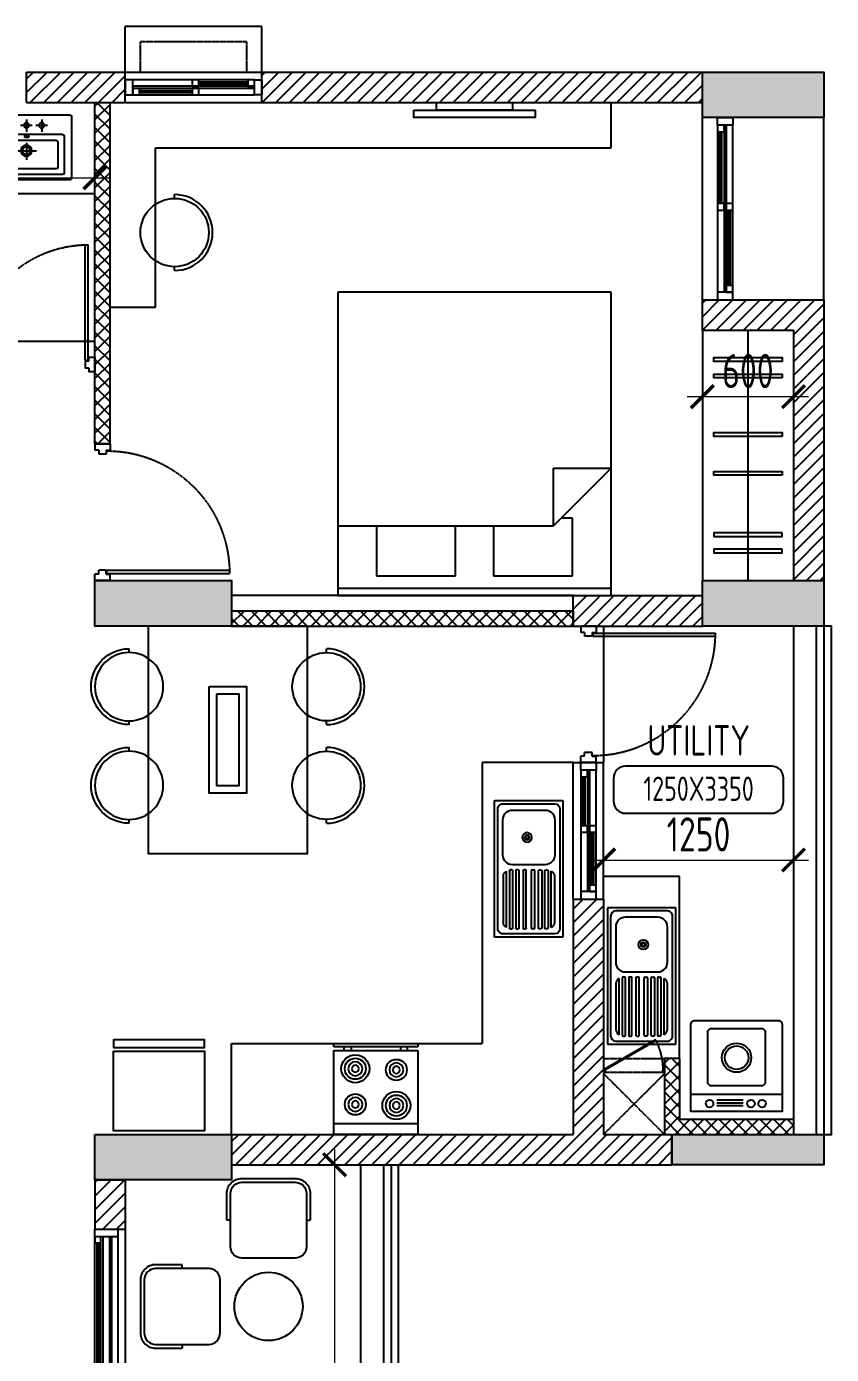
# Model space of a CAD drawing. Header units: millimetres. Extents: x -92307 to 258096, y -47434 to 112633.
# Drawn here: x 166911 to 172211, y -17648 to -8898 of the extents above; entities that cross this region are included whole.
import ezdxf
from ezdxf.enums import TextEntityAlignment as Align

# ---------------------------------------------------------------- set-up
doc = ezdxf.new("R2010")
doc.units = ezdxf.units.MM
doc.header["$LTSCALE"] = 10
doc.header["$PDMODE"] = 35
doc.header["$PDSIZE"] = 500
doc.linetypes.add('DASHED', pattern=[19.05, 12.7, -6.35])
doc.linetypes.add('HIDDEN', pattern=[9.525, 6.35, -3.175])
for name, color, linetype in [('07--DIM-1', 1, 'Continuous'), ('A--BLOCKWALL-1', 9, 'Continuous'), ('A--BLOCKWALL-2', 2, 'Continuous'), ('A--BLOCKWALL-3', 3, 'Continuous'), ('A--BLOCKWALL-HATCH', 8, 'Continuous'), ('A--CONCRETE-1', 9, 'Continuous'), ('A--CONCRETE-HID', 9, 'HIDDEN'), ('A--DOWN', 34, 'Continuous'), ('A--FIXTURE-0', 8, 'Continuous'), ('A--FURNITURE-0', 253, 'Continuous'), ('A--FURNITURE-1', 9, 'Continuous'), ('A--GLAZING-0', 181, 'Continuous'), ('A--HANDRAIL-1', 9, 'Continuous'), ('A--HATCH-1', 8, 'Continuous'), ('A--SANITARY-0', 253, 'Continuous'), ('A--SHAFT-HIDDEN', 9, 'HIDDEN'), ('A--SPACENUMBER', 2, 'Continuous'), ('A--SPACENUMBER-1', 8, 'Continuous'), ('A--SPACEREF', 3, 'Continuous'), ('A--Stucture', 9, 'Continuous'), ('A--TILING-1', 8, 'Continuous'), ('Typical floor Column Centre line$0$X-3rd Floor Column$0$A--COL250', 250, 'Continuous'), ('Typical floor Column Centre line$0$X-3rd Floor Column$0$A--CONCRETE-4', 4, 'Continuous')]:
    doc.layers.add(name, color=color, linetype=linetype)
doc.styles.add('ISO', font='isocp2.shx', dxfattribs={"width": 0.8})
doc.dimstyles.new('A-DIM-100', dxfattribs={"dimscale": 100, "dimtxt": 2.25, "dimasz": 1.5, "dimexe": 1, "dimexo": 0.5, "dimgap": 0, "dimtad": 0, "dimdec": 0, "dimzin": 12, "dimdsep": 46, "dimtxsty": 'ISO', "dimblk": 'ARCHTICK', "dimcen": 1, "dimdle": 1, "dimclrd": 8, "dimclre": 8, "dimclrt": 256, "dimadec": 0, "dimazin": 3, "dimtfac": 1, "dimtdec": 0, "dimtmove": 1, "dimatfit": 2, "dimfxl": 1, "dimtvp": 0.75, "dimtolj": 1, "dimtzin": 12, "dimlwd": 18, "dimlwe": 18, "dimarcsym": 0})
pattern_1 = [(45, (164461, -23097.9), (-44.90128, 44.90128), [])]
pattern_2 = [(45, (164461, -23097.9), (-44.90128, 44.90128), []), (135, (164461, -23097.9), (-44.90128, -44.90128), [])]

# ---------------------------------------------------------------- blocks, each defined once
blk = doc.blocks.new('A$C542B73FF')
at = {"layer": 'A--FURNITURE-0'}
for points in [[(-400, 50), (400, 50), (400, 100), (-400, 100)], [(-250, 0), (250, 0), (250, 50), (-250, 50)]]:
    blk.add_lwpolyline(points, close=True, dxfattribs=at)
blk = doc.blocks.new('A$C7FA855F9')
at = {"layer": 'A--FURNITURE-0', "linetype": 'Continuous'}
for p, q in [((900, 2000), (-900, 2000)), ((-900, 2000), (-900, 0)), ((900, 0), (900, 2000)), ((900, 840), (520, 460)), ((520, 840), (900, 840)), ((520, 460), (520, 840)), ((-900, 460), (520, 460)), ((-645, 460), (-645, 130)), ((-125, 130), (-125, 460)), ((125, 460), (125, 130)), ((645, 510), (570, 510)), ((645, 130), (645, 510)), ((-645, 130), (-125, 130)), ((125, 130), (645, 130)), ((-900, 50), (900, 50)), ((-900, 0), (900, 0))]:
    blk.add_line(p, q, dxfattribs=at)
blk = doc.blocks.new('A$C383732B3')
for p, q in [((275, 250), (275, 275)), ((275, -250), (275, -275))]:
    blk.add_line(p, q)
blk.add_lwpolyline([(275, 275), (100, 275, 0.414214), (0, 175), (0, -175, 0.414214), (100, -275), (275, -275)], format="xyb")
blk.add_lwpolyline([(100, -250), (450, -250, 0.414214), (525, -175), (525, 175, 0.414214), (450, 250), (100, 250, 0.414214), (25, 175), (25, -175, 0.414214)], format="xyb", close=True)
blk = doc.blocks.new('A$C337B3EF4')
for p, q in [((0, 225), (0, 250)), ((0, -250), (0, -225))]:
    blk.add_line(p, q)
blk.add_circle((0, 0), 225)
blk.add_arc((0, 0), 250, 270, 90)
blk = doc.blocks.new('A$C666E5324')
at = {"layer": 'A--FURNITURE-0'}
for points in [[(0, -525), (-1500, -525), (-1500, 525), (0, 525)], [(-400, -125), (-1100, -125), (-1100, 125), (-400, 125)], [(-450, -75), (-1050, -75), (-1050, 75), (-450, 75)]]:
    blk.add_lwpolyline(points, close=True, dxfattribs=at)
at = {"layer": 'A--FURNITURE-0', "xscale": -1, "rotation": 270.000000000004}
for p in [(-1050, 650), (-400, 650)]:
    blk.add_blockref('A$C337B3EF4', p, dxfattribs=at)
at = {"layer": 'A--FURNITURE-0', "rotation": 270.000000000004}
for p in [(-1050, -650), (-400, -650)]:
    blk.add_blockref('A$C337B3EF4', p, dxfattribs=at)
blk = doc.blocks.new('A$C030B2EE2')
at = {"layer": 'A--DOWN'}
for p, q in [((-100, 1150), (-100, 50)), ((-57.3, 1150), (-57.3, 50)), ((-42.7, 1150), (-42.7, 93)), ((0, 50), (0, 1150))]:
    blk.add_line(p, q, dxfattribs=at)
for points in [[(0, 1150), (-100, 1150), (-100, 1200), (0, 1200)], [(-57.3, 1150), (-100, 1150), (-100, 1107), (-57.3, 1107)], [(-57.3, 634), (-100, 634), (-100, 591), (-57.3, 591)], [(0, 634), (-42.7, 634), (-42.7, 591), (0, 591)], [(0, 93), (-42.7, 93), (-42.7, 50), (0, 50)], [(0, 50), (-100, 50), (-100, 0), (0, 0)]]:
    blk.add_lwpolyline(points, close=True, dxfattribs=at)
at = {"layer": 'A--GLAZING-0'}
for p, q in [((-85.6, 634), (-85.6, 1107)), ((-71.6, 634), (-71.6, 1107)), ((-28.4, 93), (-28.4, 591)), ((-14.4, 93), (-14.4, 591))]:
    blk.add_line(p, q, dxfattribs=at)
blk = doc.blocks.new('A$C35654C4B')
at = {"layer": 'A--BLOCKWALL-1'}
for p, q in [((-900, 200), (0, 200)), ((-900, 0), (0, 0))]:
    blk.add_line(p, q, dxfattribs=at)
at = {"layer": 'A--DOWN'}
for p, q in [((-50, 150), (-850, 150)), ((-50, 107.3), (-850, 107.3)), ((-50, 92.7), (-807, 92.7)), ((-850, 50), (-50, 50))]:
    blk.add_line(p, q, dxfattribs=at)
for points in [[(-850, 50), (-850, 150), (-900, 150), (-900, 50)], [(-807, 50), (-807, 92.7), (-850, 92.7), (-850, 50)], [(-416, 107.3), (-416, 150), (-459, 150), (-459, 107.3)], [(-416, 50), (-416, 92.7), (-459, 92.7), (-459, 50)], [(-50, 107.3), (-50, 150), (-93, 150), (-93, 107.3)], [(-50, 50), (-50, 150), (0, 150), (0, 50)]]:
    blk.add_lwpolyline(points, close=True, dxfattribs=at)
at = {"layer": 'A--GLAZING-0'}
for p, q in [((-416, 135.6), (-93, 135.6)), ((-416, 121.6), (-93, 121.6)), ((-807, 78.4), (-459, 78.4)), ((-807, 64.4), (-459, 64.4))]:
    blk.add_line(p, q, dxfattribs=at)
blk = doc.blocks.new('A$C34D21E7E')
at = {"layer": 'A--DOWN'}
for p, q in [((-150, 2450), (-150, -150)), ((-110, 2450), (-110, -150)), ((-95, 2450), (-95, -150)), ((-55, -150), (-55, 2450)), ((-40, -150), (-40, 2450)), ((0, -150), (0, 2450))]:
    blk.add_line(p, q, dxfattribs=at)
for points in [[(-150, 2450), (0, 2450), (0, 2500), (-150, 2500)], [(-40, 2450), (0, 2450), (0, 2410), (-40, 2410)], [(-95, 1590), (-55, 1590), (-55, 1550), (-95, 1550)], [(-40, 1550), (0, 1550), (0, 1590), (-40, 1590)], [(-150, 740), (-110, 740), (-110, 700), (-150, 700)], [(-95, 700), (-55, 700), (-55, 740), (-95, 740)], [(-150, -150), (-110, -150), (-110, -110), (-150, -110)], [(-150, -150), (0, -150), (0, -200), (-150, -200)]]:
    blk.add_lwpolyline(points, close=True, dxfattribs=at)
at = {"layer": 'A--GLAZING-0'}
for p, q in [((-25, 1590), (-25, 2410)), ((-15, 1590), (-15, 2410)), ((-80, 740), (-80, 1550)), ((-70, 740), (-70, 1550)), ((-135, -110), (-135, 700)), ((-125, -110), (-125, 700))]:
    blk.add_line(p, q, dxfattribs=at)
blk = doc.blocks.new('A$C1CBF2325')
at = {"layer": 'A--DOWN'}
for p, q in [((100, 0), (0, 0)), ((0, 0), (0, -42)), ((100, 0), (100, -42)), ((25, -42), (0, -42)), ((25, -42), (25, -67)), ((75, -67), (25, -67)), ((75, -42), (75, -67)), ((75, -42), (100, -42)), ((78.8, -46.2), (78.8, -67)), ((78.8, -46.2), (886, -46.2)), ((78.8, -67), (886, -67)), ((886, -67), (886, -46.2)), ((25, -858), (0, -858)), ((0, -900), (0, -858)), ((75, -833), (25, -833)), ((25, -858), (25, -833)), ((75, -858), (75, -833)), ((75, -858), (100, -858)), ((100, -900), (100, -858)), ((100, -900), (0, -900))]:
    blk.add_line(p, q, dxfattribs=at)
at = {"layer": 'A--DOWN', "color": 8, "linetype": 'DASHED', "ltscale": 0.005}
blk.add_arc((78.8, -46.2), 807.5, 269.73187, 358.52905, dxfattribs=at)
blk = doc.blocks.new('A$C302618AE')
at = {"layer": 'A--SANITARY-0'}
for p, q in [((-286.6, 0), (286.6, 0)), ((-296.6, -10), (-296.6, -416.5)), ((-60.1, -67.5), (-138, -67.5)), ((-99.5, -30), (-99.5, -110.2)), ((40, -67.5), (-37.9, -67.5)), ((0.5, -30), (0.5, -110.2)), ((140.5, -67.5), (62.6, -67.5)), ((101.1, -30), (101.1, -110.2)), ((296.6, -10), (296.6, -416.5)), ((-247.4, -138.5), (-247.4, -382.6)), ((-237.4, -128.5), (240, -128.5)), ((-196.4, -167.7), (198.9, -167.7)), ((250, -138.5), (250, -382.6)), ((-206.4, -177.7), (-206.4, -343.3)), ((65.1, -236), (-64.9, -236)), ((-0.1, -182.6), (-0.1, -294.6)), ((208.9, -177.7), (208.9, -343.3)), ((-286.6, -426.5), (286.6, -426.5)), ((-237.4, -392.6), (240, -392.6)), ((-196.4, -353.3), (198.9, -353.3))]:
    blk.add_line(p, q, dxfattribs=at)
for centre, radius in [((-99.5, -67.5), 17.8), ((0.5, -67.5), 17.8), ((101.1, -67.5), 17.8), ((1.1, -234.9), 36.3), ((1.1, -234.7), 25)]:
    blk.add_circle(centre, radius, dxfattribs=at)
for centre, start, end in [((-286.6, -10), 90, 180), ((286.6, -10), 0, 90), ((-237.4, -138.5), 90, 180), ((-196.4, -177.7), 90, 180), ((198.9, -177.7), 0, 90), ((240, -138.5), 0, 90), ((-196.4, -343.3), 180, 270), ((198.9, -343.3), 270, 0), ((-286.6, -416.5), 180, 270), ((-237.4, -382.6), 180, 270), ((240, -382.6), 270, 0), ((286.6, -416.5), 270, 0)]:
    blk.add_arc(centre, 10, start, end, dxfattribs=at)
blk.add_ellipse((-0.1, -141.1), major_axis=(17.6, 0), ratio=0.318204, dxfattribs=at)
blk = doc.blocks.new('A$C47D60FF3')
at = {"layer": 'A--FIXTURE-0'}
blk.add_lwpolyline([(-0.075, 0.6), (-0.075, 0), (-0.6, 0), (-0.6, 0.6)], close=True, dxfattribs=at)
blk.add_lwpolyline([(-0.05, 0.6), (-0.05, 0), (0, 0), (0, 0.6), (-0.05, 0.6)], dxfattribs=at)
blk = doc.blocks.new('SPACE')
at = {"layer": 'A--SPACENUMBER-1'}
blk.add_lwpolyline([(-600, 0), (600, 0, 0.414213562), (700, 100), (700, 288.5, 0.414213562), (600, 388.5), (-600, 388.5, 0.414213562), (-700, 288.5), (-700, 100, 0.414213562), (-600, 0, -0.052514465)], format="xyb", dxfattribs=at)
at = {"layer": 'A--SPACENUMBER', "style": 'ISO', "width": 0.8, "flags": 4}
blk.add_attdef('01', text='', height=250, dxfattribs=at).set_placement((0.455, 202.41), align=Align.MIDDLE)
at = {"layer": 'A--SPACEREF', "style": 'ISO', "width": 0.8, "flags": 4}
blk.add_attdef('S', text='', height=300, dxfattribs=at).set_placement((1.35, 474.975), align=Align.CENTER)
blk = doc.blocks.new('A$C2D7D56F7')
at = {"layer": 'A--FIXTURE-0'}
for p, q in [((-0.0443, -0.0369), (0.1306, -0.0369)), ((-0.0443, -0.0556), (0.1306, -0.0556)), ((-0.0443, -0.0744), (0.1306, -0.0744)), ((-0.3, -0.1125), (0.3, -0.1125))]:
    blk.add_line(p, q, dxfattribs=at)
blk.add_lwpolyline([(0.3, -0.575, -0.414214), (0.275, -0.6), (-0.275, -0.6, -0.414214), (-0.3, -0.575), (-0.3, 0), (0.3, 0)], format="xyb", close=True, dxfattribs=at)
blk.add_lwpolyline([(-0.1731, -0.1685), (0.1734, -0.1685), (0.1891, -0.1842), (0.1891, -0.5307), (0.1734, -0.5465), (-0.1731, -0.5465), (-0.1889, -0.5307), (-0.1889, -0.1842)], close=True, dxfattribs=at)
for centre, radius in [((-0.1687, -0.0522), 0.025), ((-0.0947, -0.0522), 0.025), ((0.1777, -0.0522), 0.025), ((-0.0007, -0.3546), 0.0964), ((-0.0007, -0.3546), 0.0776)]:
    blk.add_circle(centre, radius, dxfattribs=at)
blk = doc.blocks.new('A$C321E12B3')
at = {"layer": 'A--SANITARY-0', "ltscale": 5}
for p, q in [((-0.9, 0.45), (0, 0.45)), ((-0.9, 0), (-0.9, 0.45)), ((0, 0.45), (0, 0)), ((-0.879, 0.0547), (-0.879, 0.3953)), ((-0.8453, 0.429), (-0.0547, 0.429)), ((-0.7738, 0.3953), (-0.54, 0.3953)), ((-0.4391, 0.352), (-0.0589, 0.352)), ((-0.0633, 0.373), (-0.4347, 0.373)), ((-0.404, 0.3941), (-0.0939, 0.3941)), ((-0.021, 0.3953), (-0.021, 0.0547)), ((-0.8369, 0.1178), (-0.8369, 0.3322)), ((-0.4769, 0.3322), (-0.4769, 0.1178)), ((-0.4433, 0.3352), (-0.4433, 0.3478)), ((-0.4433, 0.2931), (-0.4433, 0.3057)), ((-0.0589, 0.331), (-0.4391, 0.331)), ((-0.4391, 0.31), (-0.0589, 0.31)), ((-0.0589, 0.2889), (-0.4391, 0.2889)), ((-0.4391, 0.2628), (-0.0589, 0.2628)), ((-0.0547, 0.3478), (-0.0547, 0.3352)), ((-0.0547, 0.3057), (-0.0547, 0.2931)), ((-0.4433, 0.246), (-0.4433, 0.2586)), ((-0.4433, 0.204), (-0.4433, 0.1914)), ((-0.0589, 0.2418), (-0.4391, 0.2418)), ((-0.0589, 0.2082), (-0.4391, 0.2082)), ((-0.4391, 0.1872), (-0.0589, 0.1872)), ((-0.0547, 0.2586), (-0.0547, 0.246)), ((-0.0547, 0.1914), (-0.0547, 0.204)), ((-0.4433, 0.1569), (-0.4433, 0.1443)), ((-0.4433, 0.1148), (-0.4433, 0.1022)), ((-0.0589, 0.1611), (-0.4391, 0.1611)), ((-0.4391, 0.14), (-0.0589, 0.14)), ((-0.0589, 0.119), (-0.4391, 0.119)), ((-0.4391, 0.098), (-0.0589, 0.098)), ((-0.0547, 0.1443), (-0.0547, 0.1569)), ((-0.0547, 0.1022), (-0.0547, 0.1148)), ((0, 0), (-0.9, 0)), ((-0.0547, 0.021), (-0.8453, 0.021)), ((-0.54, 0.0547), (-0.7738, 0.0547)), ((-0.0633, 0.077), (-0.4347, 0.077)), ((-0.404, 0.0559), (-0.0939, 0.0559))]:
    blk.add_line(p, q, dxfattribs=at)
at = {"layer": 'A--SANITARY-0'}
blk.add_line((-0.9, 0.45), (0, 0.45), dxfattribs=at)
at = {"layer": 'A--SANITARY-0', "ltscale": 5, "extrusion": (0, 0, -1)}
for centre, major_axis, start_param, end_param in [((-0.8453, 0.3953), (-0.0238, 0.0238), 5.497787, 7.068583), ((-0.7738, 0.3322), (0.0446, 0.0446), 3.926991, 5.497787), ((-0.54, 0.3322), (0.0446, 0.0446), -0.785398, 0.785398), ((-0.4391, 0.3478), (0.00297, 0.00297), 3.926991, 5.497787), ((-0.3928, 0.3449), (-0.0357, 0.0357), 6.090163, 6.844508), ((-0.1051, 0.3449), (-0.0357, 0.0357), 1.009473, 1.763819), ((-0.0589, 0.3478), (0.00297, 0.00297), -0.785398, 0.785398), ((-0.0547, 0.3953), (-0.0238, 0.0238), 0.785398, 2.356194), ((-0.4391, 0.3352), (-0.00297, 0.00297), 3.926991, 5.497787), ((-0.4391, 0.3057), (-0.00297, 0.00297), 5.497787, 7.068583), ((-0.4391, 0.2931), (-0.00297, 0.00297), 3.926991, 5.497787), ((-0.0589, 0.3352), (-0.00297, 0.00297), 2.356194, 3.926991), ((-0.0589, 0.3057), (0.00297, 0.00297), -0.785398, 0.785398), ((-0.0589, 0.2931), (-0.00297, 0.00297), 2.356194, 3.926991), ((-0.6569, 0.2136), (0.0223, 0.0223), 0.785398, 7.068583), ((-0.6569, 0.2136), (0.0112, 0.0112), 0.785398, 7.068583), ((-0.6569, 0.2136), (0.00743, 0.00743), 0.785398, 7.068583), ((-0.4391, 0.204), (0.00297, 0.00297), 3.926991, 5.497787), ((-0.4391, 0.1914), (-0.00297, 0.00297), 3.926991, 5.497787), ((-0.0589, 0.204), (0.00297, 0.00297), -0.785398, 0.785398), ((-0.0589, 0.1914), (-0.00297, 0.00297), 2.356194, 3.926991), ((-0.7738, 0.1178), (-0.0446, 0.0446), 3.926991, 5.497787), ((-0.54, 0.1178), (-0.0446, 0.0446), 2.356194, 3.926991), ((-0.4391, 0.1569), (0.00297, 0.00297), 3.926991, 5.497787), ((-0.4391, 0.1443), (0.00297, 0.00297), 2.356194, 3.926991), ((-0.4391, 0.1148), (0.00297, 0.00297), 3.926991, 5.497787), ((-0.4391, 0.1022), (0.00297, 0.00297), 2.356194, 3.926991), ((-0.0589, 0.1569), (0.00297, 0.00297), -0.785398, 0.785398), ((-0.0589, 0.1443), (-0.00297, 0.00297), 2.356194, 3.926991), ((-0.0589, 0.1148), (0.00297, 0.00297), -0.785398, 0.785398), ((-0.0589, 0.1022), (-0.00297, 0.00297), 2.356194, 3.926991), ((-0.8453, 0.0547), (0.0238, 0.0238), 2.356194, 3.926991), ((-0.3928, 0.1051), (-0.0357, 0.0357), 4.151066, 4.905412), ((-0.1051, 0.1051), (-0.0357, 0.0357), 2.94857, 3.702916), ((-0.0547, 0.0547), (-0.0238, 0.0238), 2.356194, 3.926991)]:
    blk.add_ellipse(centre, major_axis=major_axis, ratio=1, start_param=start_param, end_param=end_param, dxfattribs=at)
at = {"layer": 'A--SANITARY-0', "ltscale": 5}
for centre, major_axis, start_param, end_param in [((-0.4391, 0.2586), (-0.00297, -0.00297), 3.926991, 5.497787), ((-0.0589, 0.2586), (-0.00297, -0.00297), 2.356194, 3.926991), ((-0.4391, 0.246), (0.00297, -0.00297), 3.926991, 5.497787), ((-0.0589, 0.246), (0.00297, -0.00297), -0.785398, 0.785398)]:
    blk.add_ellipse(centre, major_axis=major_axis, ratio=1, start_param=start_param, end_param=end_param, dxfattribs=at)
blk = doc.blocks.new('A$C4DFF75E1')
at = {"layer": 'A--DOWN'}
for p, q in [((9.2, 24.6), (0, 24.6)), ((0, 24.6), (0, 0)), ((0, 0), (12.3, 0)), ((9.2, 15.2, 0), (9.2, 24.6, 0)), ((12.3, 15.2, 0), (9.2, 15.2, 0)), ((12.3, 15.2, 0), (12.3, 0, 0)), ((12.3, 15.2, 0), (12.3, 0, 0)), ((12.3, 0), (12.3, 15.2)), ((437.7, 15.2, 0), (437.7, 0, 0)), ((437.7, 15.2, 0), (437.7, 0, 0)), ((437.7, 15.2, 0), (440.8, 15.2, 0)), ((437.7, 0), (437.7, 15.2)), ((450, 0), (437.7, 0)), ((440.8, 24.6), (450, 24.6)), ((440.8, 15.2, 0), (440.8, 24.5, 0)), ((450, 24.6), (450, 0))]:
    blk.add_line(p, q, dxfattribs=at)
blk.add_lwpolyline([(13.8, 18.5), (387.6, 234.3), (384.6, 239.6), (10.7, 23.8)], close=True, dxfattribs=at)
blk.add_circle((10, 23.8, 0), 0.781, dxfattribs=at)
at = {"layer": 'A--DOWN', "color": 8, "linetype": 'DASHED', "ltscale": 0.003}
blk.add_arc((-37, 15.2, 0), 477.8, 0, 27.29356, dxfattribs=at)
blk = doc.blocks.new('_ArchTick')
at = {"color": 0, "const_width": 0.15}
blk.add_lwpolyline([(-0.5, -0.5), (0.5, 0.5)], dxfattribs=at)
blk = doc.blocks.new('*D334')
at = {"layer": '07--DIM-1', "color": 8, "lineweight": 18}
for p, q in [((171361, -10947.9), (171361, -11436.5)), ((171961, -10947.9), (171961, -11436.5)), ((171261, -11336.5), (172061, -11336.5))]:
    blk.add_line(p, q, dxfattribs=at)
at = {"layer": 'Defpoints', "color": 0}
for p in [(171361, -10897.9), (171961, -10897.9), (171961, -11336.5)]:
    blk.add_point(p, dxfattribs=at)
at = {"layer": '07--DIM-1', "color": 8, "lineweight": 18, "xscale": 150, "yscale": 150, "zscale": 150, "rotation": 180}
blk.add_blockref('_ArchTick', (171361, -11336.5), dxfattribs=at)
at = {"layer": '07--DIM-1', "color": 8, "lineweight": 18, "xscale": 150, "yscale": 150, "zscale": 150}
blk.add_blockref('_ArchTick', (171961, -11336.5), dxfattribs=at)
at = {"layer": '07--DIM-1', "insert": (171661, -11167.8), "char_height": 225, "attachment_point": 5, "style": 'ISO'}
blk.add_mtext('\\A1;600', dxfattribs=at)
blk = doc.blocks.new('*D335')
at = {"layer": '07--DIM-1', "color": 8, "lineweight": 18}
for p, q in [((164761, -9447.9), (164761, -9994)), ((167361, -9447.9), (167361, -9994)), ((164661, -9894), (167461, -9894))]:
    blk.add_line(p, q, dxfattribs=at)
at = {"layer": 'Defpoints', "color": 0}
for p in [(164761, -9397.9), (167361, -9397.9), (167361, -9894)]:
    blk.add_point(p, dxfattribs=at)
at = {"layer": '07--DIM-1', "color": 8, "lineweight": 18, "xscale": 150, "yscale": 150, "zscale": 150, "rotation": 180}
blk.add_blockref('_ArchTick', (164761, -9894), dxfattribs=at)
at = {"layer": '07--DIM-1', "color": 8, "lineweight": 18, "xscale": 150, "yscale": 150, "zscale": 150}
blk.add_blockref('_ArchTick', (167361, -9894), dxfattribs=at)
at = {"layer": '07--DIM-1', "insert": (166061, -9725.2), "char_height": 225, "attachment_point": 5, "style": 'ISO'}
blk.add_mtext('\\A1;2600', dxfattribs=at)
blk = doc.blocks.new('*D338')
at = {"layer": '07--DIM-1', "color": 8, "lineweight": 18}
for p, q in [((168938.9, -16297.9), (168938.9, -20047.9)), ((169061, -16397.9), (168838.9, -16397.9)), ((169061, -19947.9), (168838.9, -19947.9))]:
    blk.add_line(p, q, dxfattribs=at)
at = {"layer": 'Defpoints', "color": 0}
for p in [(169111, -16397.9), (168938.9, -19947.9), (169111, -19947.9)]:
    blk.add_point(p, dxfattribs=at)
at = {"layer": '07--DIM-1', "color": 8, "lineweight": 18, "xscale": 150, "yscale": 150, "zscale": 150}
for p, rotation in [((168938.9, -16397.9), 90), ((168938.9, -19947.9), 270)]:
    blk.add_blockref('_ArchTick', p, dxfattribs=dict(at, rotation=rotation))
at = {"layer": '07--DIM-1', "insert": (168770.1, -18172.9), "char_height": 225, "attachment_point": 5, "rotation": 90, "style": 'ISO'}
blk.add_mtext('\\A1;3550', dxfattribs=at)
blk = doc.blocks.new('*D342')
at = {"layer": '07--DIM-1', "color": 8, "lineweight": 18}
for p, q in [((170711, -14435.6), (170711, -14289.9)), ((171961, -14435.6), (171961, -14289.9)), ((170611, -14389.9), (172061, -14389.9))]:
    blk.add_line(p, q, dxfattribs=at)
at = {"layer": 'Defpoints', "color": 0}
for p in [(171961, -14389.9), (170711, -14485.6), (171961, -14485.6)]:
    blk.add_point(p, dxfattribs=at)
at = {"layer": '07--DIM-1', "color": 8, "lineweight": 18, "xscale": 150, "yscale": 150, "zscale": 150, "rotation": 180}
blk.add_blockref('_ArchTick', (170711, -14389.9), dxfattribs=at)
at = {"layer": '07--DIM-1', "color": 8, "lineweight": 18, "xscale": 150, "yscale": 150, "zscale": 150}
blk.add_blockref('_ArchTick', (171961, -14389.9), dxfattribs=at)
at = {"layer": '07--DIM-1', "insert": (171336, -14221.2), "char_height": 225, "attachment_point": 5, "style": 'ISO'}
blk.add_mtext('\\A1;1250', dxfattribs=at)
blk = doc.blocks.new('A$C06896976')
at = {"layer": 'A--FIXTURE-0'}
for p, q in [((0, 0.6), (-0.6, 0.6)), ((-0.6, 0.6), (-0.6, 0)), ((-0.525, 0.6), (-0.525, 0)), ((0, 0), (0, 0.6)), ((0.05, 0.6), (0.025, 0.6)), ((0.025, 0.6), (0.025, 0)), ((0.05, 0), (0.05, 0.6)), ((0, 0.525), (0.025, 0.525)), ((0.025, 0.475), (0, 0.475)), ((0.025, 0.125), (0, 0.125)), ((-0.6, 0), (0, 0)), ((0, 0.075), (0.025, 0.075)), ((0.025, 0), (0.05, 0))]:
    blk.add_line(p, q, dxfattribs=at)
for centre, major_axis, start_param, end_param in [((-0.3937, 0.4463), (0.0707, 0.0707), 0.785398, 7.068583), ((-0.3937, 0.4463), (0.053, 0.053), 0.785398, 7.068583), ((-0.3937, 0.4463), (0.0354, 0.0354), 0.785398, 7.068583), ((-0.1392, 0.4463), (-0.053, 0.053), -0.785398, 5.497787), ((-0.1392, 0.4463), (-0.0354, 0.0354), -0.785398, 5.497787), ((-0.3937, 0.4463), (0.0177, 0.0177), 0.785398, 7.068583), ((-0.1392, 0.4463), (0.0177, 0.0177), 0.785398, 7.068583), ((-0.3858, 0.1537), (0.053, -0.053), -0.785398, 5.497787), ((-0.3858, 0.1537), (0.0354, -0.0354), -0.785398, 5.497787), ((-0.1313, 0.1537), (-0.0707, -0.0707), 0.785398, 7.068583), ((-0.1313, 0.1537), (-0.053, -0.053), 0.785398, 7.068583), ((-0.1313, 0.1537), (-0.0354, -0.0354), 0.785398, 7.068583), ((-0.3858, 0.1537), (-0.0177, -0.0177), 0.785398, 7.068583), ((-0.1313, 0.1537), (-0.0177, -0.0177), 0.785398, 7.068583)]:
    blk.add_ellipse(centre, major_axis=major_axis, ratio=1, start_param=start_param, end_param=end_param, dxfattribs=at)

msp = doc.modelspace()

# ---------------------------------------------------------------- hatches: boundary and pattern name
at = {"layer": 'A--BLOCKWALL-HATCH'}
h = msp.add_hatch(dxfattribs=at)
h.set_pattern_fill('ANSI37', color=256, scale=20, style=0)
h.set_pattern_definition(pattern_2)
h.paths.add_polyline_path([(167361, -9397.9), (167461, -9397.9), (167461, -11647.9), (167361, -11647.9)])
h = msp.add_hatch(dxfattribs=at)
h.set_pattern_fill('ANSI37', color=256, scale=20, style=0)
h.set_pattern_definition(pattern_2)
h.paths.add_polyline_path([(168261, -12847.9), (170511, -12847.9), (170511, -12747.9), (168261, -12747.9)])
h = msp.add_hatch(dxfattribs=at)
h.set_pattern_fill('ANSI37', color=256, scale=20, style=0)
h.set_pattern_definition([(45, (164461, -23097.9), (-44.90128, 44.90128), []), (135, (164461, -23097.9), (-44.90128, -44.90128), [])])
h.paths.add_polyline_path([(171111, -15697.9), (171111, -16197.9), (171961, -16197.9), (171961, -16097.9), (171211, -16097.9), (171211, -15697.9)])
at = {"layer": 'A--HATCH-1'}
h = msp.add_hatch(dxfattribs=at)
h.set_pattern_fill('ANSI31', color=256, scale=20, style=0)
h.set_pattern_definition(pattern_1)
h.paths.add_polyline_path([(166911, -9397.9), (167561, -9397.9), (167561, -9197.9), (166911, -9197.9)])
h = msp.add_hatch(dxfattribs=at)
h.set_pattern_fill('ANSI31', color=256, scale=20, style=0)
h.set_pattern_definition(pattern_1)
h.paths.add_polyline_path([(168461, -9397.9), (171361, -9397.9), (171361, -9197.9), (168461, -9197.9)])
h = msp.add_hatch(dxfattribs=at)
h.set_pattern_fill('ANSI31', color=256, scale=20, style=0)
h.set_pattern_definition(pattern_1)
h.paths.add_polyline_path([(171361, -10897.9), (171961, -10897.9), (171961, -12547.9), (172161, -12547.9), (172161, -10697.9), (171361, -10697.9)])
h = msp.add_hatch(dxfattribs=at)
h.set_pattern_fill('ANSI31', color=256, scale=20, style=0)
h.set_pattern_definition(pattern_1)
h.paths.add_polyline_path([(170511, -12847.9), (171361, -12847.9), (171361, -12647.9), (170511, -12647.9)])
h = msp.add_hatch(dxfattribs=at)
h.set_pattern_fill('ANSI31', color=256, scale=20, style=0)
h.set_pattern_definition(pattern_1)
h.paths.add_polyline_path([(170511, -14647.9), (170711, -14647.9), (170711, -16197.9), (171161, -16197.9), (171161, -16397.9), (168261, -16397.9), (168261, -16197.9), (170511, -16197.9)])
h = msp.add_hatch(dxfattribs=at)
h.set_pattern_fill('ANSI31', color=256, scale=20, style=0)
h.set_pattern_definition(pattern_1)
h.paths.add_polyline_path([(167361, -16497.9), (167561, -16497.9), (167561, -16822.9), (167361, -16822.9)])
at = {"layer": 'Typical floor Column Centre line$0$X-3rd Floor Column$0$A--COL250'}
h = msp.add_hatch(color=256, dxfattribs=at)
h.dxf.hatch_style = 1
h.paths.add_polyline_path([(171361, -9197.9), (172161, -9197.9), (172161, -9497.9), (171361, -9497.9)])
h = msp.add_hatch(color=256, dxfattribs=at)
h.dxf.hatch_style = 1
h.paths.add_polyline_path([(167361, -12547.9), (168261, -12547.9), (168261, -12847.9), (167361, -12847.9)])
h = msp.add_hatch(color=256, dxfattribs=at)
h.dxf.hatch_style = 1
h.paths.add_polyline_path([(171361, -12547.9), (172161, -12547.9), (172161, -12847.9), (171361, -12847.9)])
h = msp.add_hatch(color=256, dxfattribs=at)
h.dxf.hatch_style = 1
h.paths.add_polyline_path([(167361, -16197.9), (168261, -16197.9), (168261, -16497.9), (167361, -16497.9)])
h = msp.add_hatch(color=256, dxfattribs=at)
h.dxf.hatch_style = 1
h.paths.add_polyline_path([(171161, -16197.9), (172161, -16197.9), (172161, -16397.9), (171161, -16397.9)])

# ---------------------------------------------------------------- linework, layer by layer
msp.add_line((170511, -12647.9), (168261, -12647.9))
at = {"layer": 'A--BLOCKWALL-1'}
for p, q in [((171361, -10697.9), (171361, -9497.9)), ((171961, -12847.9), (171961, -16197.9)), ((170511, -13747.9), (170711, -13747.9)), ((169111, -16397.9), (169111, -19947.9))]:
    msp.add_line(p, q, dxfattribs=at)
at = {"layer": 'A--BLOCKWALL-2'}
for p, q in [((167561, -9197.9), (167561, -8897.9)), ((168461, -8897.9), (167561, -8897.9)), ((168461, -9197.9), (168461, -8897.9)), ((167361, -11647.9), (167361, -9397.9)), ((167361, -9397.9), (167461, -9397.9)), ((167461, -11647.9), (167461, -9397.9)), ((167361, -11647.9), (167461, -11647.9)), ((168261, -12747.9), (168261, -12847.9)), ((168261, -12747.9), (170511, -12747.9)), ((170511, -12747.9), (170511, -12847.9)), ((168261, -12847.9), (170511, -12847.9)), ((171111, -15697.9), (171111, -16197.9)), ((171211, -15697.9), (171111, -15697.9)), ((171211, -15697.9), (171211, -16097.9)), ((171211, -16097.9), (171961, -16097.9)), ((171961, -16097.9), (171961, -16197.9)), ((171111, -16197.9), (171961, -16197.9))]:
    msp.add_line(p, q, dxfattribs=at)
at = {"layer": 'A--BLOCKWALL-3'}
for p, q in [((166911, -9397.9), (166911, -9197.9)), ((166911, -9197.9), (167561, -9197.9)), ((167561, -9397.9), (167561, -9197.9)), ((168461, -9397.9), (168461, -9197.9)), ((168461, -9197.9), (171361, -9197.9)), ((171361, -9397.9), (171361, -9197.9)), ((166911, -9397.9), (167561, -9397.9)), ((168461, -9397.9), (171361, -9397.9)), ((171361, -10897.9), (171361, -10697.9)), ((171361, -10697.9), (172161, -10697.9)), ((172161, -10697.9), (172161, -12547.9)), ((171361, -10897.9), (171961, -10897.9)), ((171961, -10897.9), (171961, -12547.9)), ((171961, -12547.9), (172161, -12547.9)), ((170511, -12847.9), (170511, -12647.9)), ((170511, -12647.9), (171361, -12647.9)), ((171361, -12847.9), (171361, -12647.9)), ((170511, -12847.9), (171361, -12847.9)), ((170511, -14647.9), (170511, -16197.9)), ((170511, -14647.9), (170711, -14647.9)), ((170711, -14647.9), (170711, -16197.9)), ((168261, -16197.9), (168261, -16397.9)), ((168261, -16197.9), (170511, -16197.9)), ((170711, -16197.9), (171161, -16197.9)), ((171161, -16197.9), (171161, -16397.9)), ((168261, -16397.9), (171161, -16397.9)), ((167361, -16497.9), (167361, -16822.9)), ((167361, -16497.9), (167561, -16497.9)), ((167561, -16497.9), (167561, -16822.9)), ((167361, -16822.9), (167561, -16822.9))]:
    msp.add_line(p, q, dxfattribs=at)
at = {"layer": 'A--CONCRETE-1'}
msp.add_line((172161, -10697.9), (172161, -9497.9), dxfattribs=at)
at = {"layer": 'A--CONCRETE-HID', "ltscale": 0.01}
for p, q in [((167661, -9197.9), (167661, -8997.9)), ((168361, -8997.9), (167661, -8997.9)), ((168361, -9197.9), (168361, -8997.9))]:
    msp.add_line(p, q, dxfattribs=at)
at = {"layer": 'A--FIXTURE-0'}
for p, q in [((169911, -13747.9), (169911, -15597.9)), ((170511, -13747.9), (169911, -13747.9)), ((171211, -14497.9), (170711, -14497.9)), ((171211, -15697.9), (171211, -14497.9)), ((168261, -15597.9), (169911, -15597.9)), ((168261, -16197.9), (168261, -15597.9))]:
    msp.add_line(p, q, dxfattribs=at)
at = {"layer": 'A--FURNITURE-0'}
for p, q in [((170761, -9697.9), (170761, -9397.9)), ((167761, -9697.9), (170761, -9697.9)), ((167761, -10747.9), (167761, -9697.9)), ((167461, -10747.9), (167761, -10747.9))]:
    msp.add_line(p, q, dxfattribs=at)
msp.add_circle((168504.2, -17331.5), 225, dxfattribs=at)
at = {"layer": 'A--FURNITURE-1'}
for p, q in [((171361, -10897.9), (171361, -12547.9)), ((171661, -10897.9), (171661, -12547.9))]:
    msp.add_line(p, q, dxfattribs=at)
at = {"layer": 'A--FURNITURE-1', "elevation": 0}
for points in [[(171886, -11104), (171436, -11104), (171436, -11079), (171886, -11079), (171886, -11104)], [(171886, -11212.8), (171436, -11212.8), (171436, -11187.8), (171886, -11187.8), (171886, -11212.8)], [(171886, -11598.5), (171436, -11598.5), (171436, -11573.5), (171886, -11573.5), (171886, -11598.5)], [(171886, -11855), (171436, -11855), (171436, -11830), (171886, -11830), (171886, -11855)], [(171886, -12233), (171436, -12233), (171436, -12258), (171886, -12258), (171886, -12233)], [(171886, -12341.8), (171436, -12341.8), (171436, -12366.8), (171886, -12366.8), (171886, -12341.8)]]:
    msp.add_lwpolyline(points, dxfattribs=at)
at = {"layer": 'A--HANDRAIL-1', "color": 1}
for p, q in [((172111, -12847.9), (172111, -16197.9)), ((172161, -12847.9), (172161, -16197.9)), ((169261, -16397.9), (169261, -19947.9)), ((169311, -16397.9), (169311, -19947.9))]:
    msp.add_line(p, q, dxfattribs=at)
at = {"layer": 'A--SHAFT-HIDDEN', "ltscale": 0.01}
for p, q in [((170711, -15697.9), (171111, -15697.9)), ((170711, -15786.8), (171111, -15786.8)), ((170711, -15797.9), (171111, -16197.9)), ((171111, -15797.9), (170711, -16197.9))]:
    msp.add_line(p, q, dxfattribs=at)
at = {"layer": 'A--Stucture', "linetype": 'Continuous', "ltscale": 0.5}
msp.add_line((169361, -20147.9), (169361, -16397.9), dxfattribs=at)
at = {"layer": 'A--Stucture', "linetype": 'Continuous', "ltscale": 0.5, "elevation": 0}
msp.add_lwpolyline([(172161, -16197.9), (172211, -16197.9), (172211, -12847.9), (172161, -12847.9)], dxfattribs=at)
at = {"layer": 'A--TILING-1'}
for p, q in [((166461, -9997.9), (167361, -9997.9)), ((167361, -10972.9), (166511, -10972.9)), ((170711, -12847.9), (170711, -13747.9)), ((167561, -16822.9), (167561, -19522.9))]:
    msp.add_line(p, q, dxfattribs=at)
at = {"layer": 'Typical floor Column Centre line$0$X-3rd Floor Column$0$A--CONCRETE-4', "elevation": 0}
for points in [[(171361, -9197.9), (172161, -9197.9), (172161, -9497.9), (171361, -9497.9)], [(167361, -12547.9), (168261, -12547.9), (168261, -12847.9), (167361, -12847.9)], [(171361, -12547.9), (172161, -12547.9), (172161, -12847.9), (171361, -12847.9)], [(167361, -16197.9), (168261, -16197.9), (168261, -16497.9), (167361, -16497.9)], [(171161, -16197.9), (172161, -16197.9), (172161, -16397.9), (171161, -16397.9)]]:
    msp.add_lwpolyline(points, close=True, dxfattribs=at)

# ---------------------------------------------------------------- block references
at = {"xscale": 0.8888888888614019, "yscale": 0.8888888888658205, "zscale": 0.8888888888658205}
msp.add_blockref('A$C4DFF75E1', (170711, -15786.8), dxfattribs=at)
at = {"layer": 'A--DOWN'}
for name, p in [('A$C35654C4B', (168461, -9397.9)), ('A$C030B2EE2', (171561, -10697.9))]:
    msp.add_blockref(name, p, dxfattribs=at)
at = {"layer": 'A--DOWN', "xscale": -0.9444444444443834, "yscale": 0.9444444444443834, "zscale": 0.9444444444443834, "rotation": 270}
msp.add_blockref('A$C1CBF2325', (167361, -11172.9), dxfattribs=at)
at = {"layer": 'A--DOWN', "extrusion": (0, 0, -1), "zscale": -1, "rotation": 179.999999999996}
msp.add_blockref('A$C1CBF2325', (-167361, -12547.9), dxfattribs=at)
at = {"layer": 'A--DOWN', "extrusion": (0, 0, -1), "xscale": -1, "zscale": -1}
msp.add_blockref('A$C1CBF2325', (-170561, -12847.9), dxfattribs=at)
at = {"layer": 'A--DOWN', "rotation": 90}
msp.add_blockref('A$C35654C4B', (170711, -13747.9), dxfattribs=at)
at = {"layer": 'A--DOWN', "xscale": -1}
msp.add_blockref('A$C34D21E7E', (167361, -19322.9), dxfattribs=at)
at = {"layer": 'A--FIXTURE-0', "xscale": 1000, "yscale": 1000}
for name, p, zscale, rotation in [('A$C2D7D56F7', (171586, -16047.1), 1000, 180), ('A$C47D60FF3', (168083.1, -15575.4), 999.9999999999999, 90)]:
    msp.add_blockref(name, p, dxfattribs=dict(at, zscale=zscale, rotation=rotation))
at = {"layer": 'A--FIXTURE-0', "extrusion": (0, 0, -1), "xscale": 923.0769112439157, "yscale": 923.0769112439157, "zscale": -923.0769112439119, "rotation": 89.99999999999909}
msp.add_blockref('A$C06896976', (-168934.1, -15644.1), dxfattribs=at)
at = {"layer": 'A--FURNITURE-0', "xscale": -1}
for name, p, rotation in [('A$C542B73FF', (169861, -9397.9), 180), ('A$C666E5324', (168236, -12847.9), 270)]:
    msp.add_blockref(name, p, dxfattribs=dict(at, rotation=rotation))
at = {"layer": 'A--FURNITURE-0'}
for name, p in [('A$C337B3EF4', (167886, -10255.2)), ('A$C7FA855F9', (169861, -12647.9)), ('A$C383732B3', (167661, -17331.5))]:
    msp.add_blockref(name, p, dxfattribs=at)
at = {"layer": 'A--FURNITURE-0', "extrusion": (0, 0, -1), "zscale": -1, "rotation": 270}
msp.add_blockref('A$C383732B3', (-168504.2, -16488.3), dxfattribs=at)
at = {"layer": 'A--SANITARY-0', "ltscale": 19, "xscale": -1}
msp.add_blockref('A$C302618AE', (166911, -9481.1), dxfattribs=at)
at = {"layer": 'A--SANITARY-0', "yscale": 1000, "zscale": 1000}
for p, xscale, rotation in [((169993.3, -14897.9), 1000, 269.9999999999959), ((171186, -15604.3), -1000, 90.00000000000416)]:
    msp.add_blockref('A$C321E12B3', p, dxfattribs=dict(at, xscale=xscale, rotation=rotation))
at = {"layer": 'A--SPACEREF'}
ref = msp.add_blockref('SPACE', (171335.8, -14081.8), dxfattribs=dict(at, xscale=0.8000000000029104, yscale=0.8, zscale=0.8))
ref.add_attrib('01', '1250X3350', dxfattribs={"layer": 'A--SPACENUMBER', "height": 160, "style": 'ISO', "width": 0.8, "flags": 4}).set_placement((171336.4, -13919.9), align=Align.MIDDLE)
ref.add_attrib('S', 'UTILITY', dxfattribs={"height": 200, "style": 'ISO', "width": 0.8, "flags": 4}).set_placement((171337.1, -13701.8), align=Align.CENTER)

# ---------------------------------------------------------------- dimensions: what is measured, and where the dimension line sits
at = {"layer": '07--DIM-1'}
for base, p1, p2, picture, middle in [((167361, -9894), (164761, -9397.9), (167361, -9397.9), '*D335', (166061, -9725.2)), ((171961, -11336.5), (171361, -10897.9), (171961, -10897.9), '*D334', (171661, -11167.8)), ((171961, -14389.9), (170711, -14485.6), (171961, -14485.6), '*D342', (171336, -14221.2))]:
    dim = msp.add_linear_dim(base=base, p1=p1, p2=p2, dimstyle='A-DIM-100', dxfattribs=at)
    dim.commit()
    dim.dimension.update_dxf_attribs({"geometry": picture, "text_midpoint": middle})
dim = msp.add_linear_dim(base=(168938.9, -19947.9), p1=(169111, -16397.9), p2=(169111, -19947.9), angle=90, dimstyle='A-DIM-100', dxfattribs=at)
dim.commit()
dim.dimension.update_dxf_attribs({"geometry": '*D338', "text_midpoint": (168770.1, -18172.9)})

doc.saveas('drawing.dxf')
